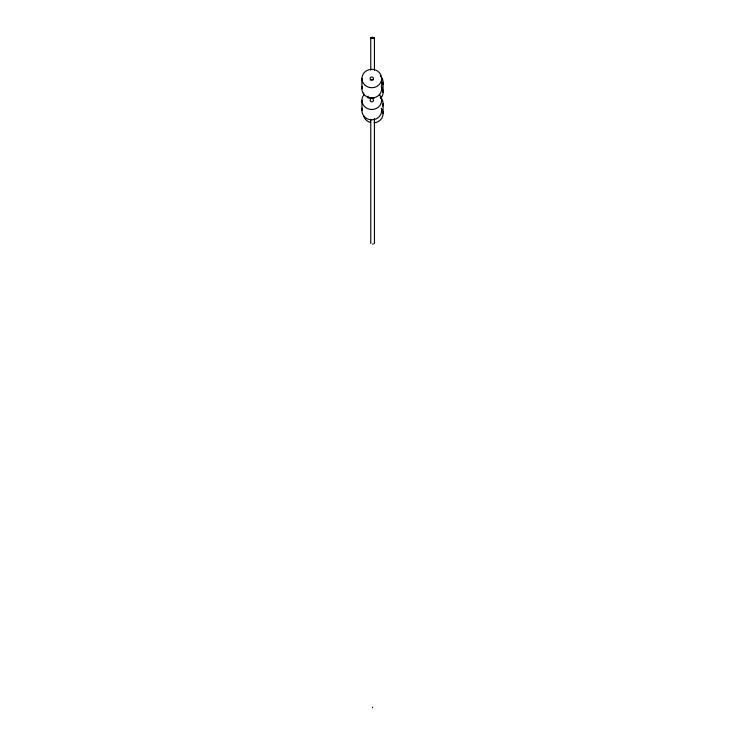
<?xml version="1.0" encoding="UTF-8"?>
<svg xmlns="http://www.w3.org/2000/svg" width="745" height="745" viewBox="0 0 745 745"><rect width="100%" height="100%" fill="white"/><g stroke="black" fill="none" stroke-linecap="round" stroke-linejoin="round"><path stroke-width="1.12" d="M370.759 37.809L371.41 37.39A4.042 3.79 0.1 0 1 372.612 37.241L374.418 37.753L373.385 38.414A5.019 4.694 0 0 1 371.969 38.442L370.759 37.809L370.777 70.226M373.385 243.941L372.444 243.997M374.269 97.977L368.104 97.977L368.104 96.105M383.088 82.323L383.088 92.399M383.088 103.648L383.088 113.724M381.645 78.616A9.862 9.191 0 0 1 366.763 86.439A9.862 9.191 0 0 1 366.931 70.524A9.862 9.191 0 0 1 381.645 78.616L381.645 88.916M374.418 37.753L374.446 70.179M374.446 118.362L374.446 243.401M372.602 707.098L372.602 707.75M370.759 119.396L370.777 243.466M361.912 78.439L361.912 88.739M361.912 100.24L361.912 110.539M381.812 109.105A9.862 9.219 0 0 1 373.99 122.832M370.582 122.515A9.862 9.219 0 0 1 363.672 115.941M380.267 97.101A9.862 9.219 0 0 1 382.725 106.032M380.267 75.785A9.862 9.219 0 0 1 382.725 84.706M381.812 87.78A9.862 9.219 0 0 1 380.714 98.312M363.672 94.615A9.862 9.219 0 0 1 363.392 93.032M372.938 99.243A1.648 1.527 0 0 1 372.938 101.404A1.648 1.527 0 0 1 370.619 101.404A1.648 1.527 0 0 1 370.619 99.243M381.328 108.332A9.862 9.191 0 0 1 371.68 119.815A9.862 9.191 0 0 1 362.275 108.165M379.391 94.485A9.862 9.191 0 0 1 378.479 107.066A9.862 9.191 0 0 1 364.938 106.945A9.862 9.191 0 0 1 364.286 94.345M381.328 86.532A9.862 9.191 0 0 1 371.68 98.014A9.862 9.191 0 0 1 362.275 86.364M370.153 79.762A9.862 9.191 0 0 1 373.58 79.799M370.954 79.855A1.648 1.527 0 0 0 373.422 78.523A1.648 1.527 0 0 0 370.954 77.201A1.648 1.527 0 0 0 370.954 79.855"/></g></svg>
